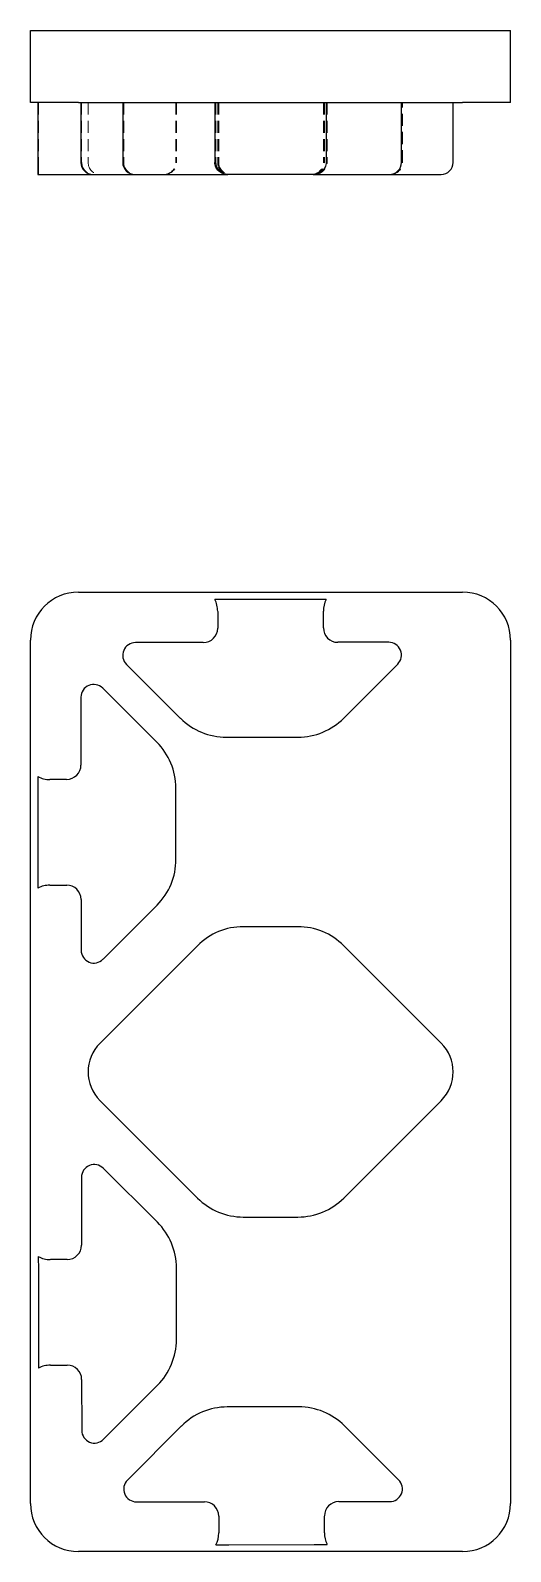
# Model space of a CAD drawing. Header units: millimetres. Extents: x 58 to 231, y 7 to 166.
# Drawn here: x 58 to 108, y 7 to 165.5 of the extents above.
import ezdxf

# ---------------------------------------------------------------- set-up
doc = ezdxf.new("R2010")
doc.units = ezdxf.units.MM
doc.linetypes.add('HIDDEN', pattern=[1.905, 1.27, -0.635])

msp = doc.modelspace()

# ---------------------------------------------------------------- linework, layer by layer
at = {"color": 7, "linetype": 'Continuous', "lineweight": 25}
for p, q in [((57.99, 158.04), (57.99, 165.55)), ((57.99, 165.55), (63, 165.55)), ((63, 165.55), (103, 165.55)), ((103, 165.55), (108.01, 165.55)), ((108.01, 158.04), (108.01, 165.55)), ((63, 158.04), (57.99, 158.04)), ((58.76, 158.04), (58.76, 151.79)), ((63, 158.04), (103, 158.04)), ((63.25, 158.04), (63.25, 151.79)), ((67.61, 158.04), (67.61, 151.79)), ((77.2, 158.04), (77.2, 151.79)), ((88.8, 158.04), (88.8, 151.79)), ((96.64, 151.79), (96.64, 158.04)), ((102.02, 151.79), (102.02, 158.04)), ((108.01, 158.04), (103, 158.04)), ((58.76, 150.54), (60.01, 150.54)), ((60.01, 150.54), (61.76, 150.54)), ((61.76, 150.54), (64.5, 150.54)), ((64.5, 150.54), (64.64, 150.54)), ((64.64, 150.54), (68.86, 150.54)), ((68.86, 150.54), (68.94, 150.54)), ((68.94, 150.54), (76, 150.54)), ((76, 150.54), (78.55, 150.54)), ((87.45, 150.54), (78.55, 150.54)), ((87.45, 150.54), (90.01, 150.54)), ((90.01, 150.54), (95.31, 150.54)), ((95.31, 150.54), (95.39, 150.54)), ((95.39, 150.54), (99.89, 150.54)), ((99.89, 150.54), (100.77, 150.54)), ((63, 107), (103, 107)), ((87.45, 106.25), (78.55, 106.25)), ((77.5, 105), (77.5, 103.25)), ((88.51, 103.27), (88.51, 105.02)), ((57.99, 12), (57.99, 102)), ((76, 101.75), (68.94, 101.74)), ((95.31, 101.77), (90.01, 101.77)), ((108.01, 102), (108.01, 12)), ((68, 99.47), (73.63, 93.84)), ((90.63, 93.86), (96.25, 99.5)), ((71.16, 91.36), (65.52, 96.99)), ((63.25, 96.04), (63.26, 88.98)), ((78.41, 91.87), (85.86, 91.88)), ((61.76, 87.47), (60.01, 87.47)), ((58.76, 86.42), (58.77, 77.51)), ((73.15, 79.15), (73.14, 86.59)), ((60.02, 76.47), (61.77, 76.47)), ((63.27, 74.97), (63.28, 69.67)), ((65.56, 68.73), (71.18, 74.37)), ((85.85, 72.13), (80.17, 72.13)), ((75.4, 70.15), (65.25, 60)), ((100.78, 60), (90.63, 70.15)), ((65.25, 53.99), (75.4, 43.84)), ((90.63, 43.84), (100.78, 53.99)), ((63.31, 46.01), (63.32, 38.94)), ((71.22, 41.33), (65.58, 46.95)), ((80.17, 41.86), (85.85, 41.86)), ((61.82, 37.44), (60.07, 37.44)), ((73.21, 29.11), (73.2, 36.56)), ((58.82, 36.39), (58.83, 27.48)), ((60.08, 26.43), (61.83, 26.43)), ((63.33, 24.93), (63.34, 19.64)), ((65.61, 18.7), (71.24, 24.33)), ((85.94, 22.08), (78.49, 22.07)), ((73.72, 20.09), (68.09, 14.46)), ((96.35, 14.49), (90.72, 20.11)), ((69.04, 12.18), (76.11, 12.19)), ((90.11, 12.21), (95.41, 12.21)), ((77.61, 10.69), (77.61, 8.94)), ((88.62, 8.95), (88.62, 10.7)), ((103, 7), (63, 7)), ((78.67, 7.7), (87.55, 7.75))]:
    msp.add_line(p, q, dxfattribs=at)
at = {"color": 7, "linetype": 'HIDDEN', "lineweight": 18}
for p, q in [((58.77, 158.04), (58.77, 151.79)), ((58.81, 158.04), (58.81, 151.79)), ((58.83, 158.04), (58.83, 151.79)), ((63.26, 158.04), (63.26, 151.79)), ((63.31, 158.04), (63.31, 151.79)), ((63.32, 158.04), (63.32, 151.79)), ((64, 158.04), (64, 151.79)), ((67.71, 158.04), (67.71, 151.79)), ((73.15, 158.04), (73.15, 151.79)), ((73.21, 158.04), (73.21, 151.79)), ((77.32, 158.04), (77.32, 151.79)), ((77.5, 158.04), (77.5, 151.79)), ((77.61, 158.04), (77.61, 151.79)), ((88.51, 158.04), (88.51, 151.79)), ((88.62, 158.04), (88.62, 151.79)), ((88.89, 158.04), (88.89, 151.79)), ((96.74, 151.79), (96.74, 158.04))]:
    msp.add_line(p, q, dxfattribs=at)
at = {"color": 7, "linetype": 'Continuous', "lineweight": 25}
for centre, radius, start, end in [((64.5, 151.79), 1.25, 180, 270), ((68.86, 151.79), 1.25, 180, 270), ((95.39, 151.79), 1.25, 270, 0), ((100.77, 151.79), 1.25, 270, 0), ((63, 102), 5, 90, 180), ((74.75, 105), 2.75, 0.0656, 27.0262), ((91.26, 105.02), 2.75, 153.4145, 180.0656), ((103, 102), 5, 0, 90), ((76, 103.25), 1.5, 270.0656, 0.0656), ((90.01, 103.27), 1.5, 180.0656, 270.0656), ((68.94, 100.41), 1.33, 90.0656, 225.0656), ((95.31, 100.44), 1.33, 315.0656, 90.0656), ((64.58, 96.05), 1.33, 45.0656, 180.0656), ((78.4, 98.63), 6.75, 225.0656, 270.0656), ((85.85, 98.63), 6.75, 270.0656, 315.0656), ((66.39, 86.58), 6.75, 0.0656, 45.0656), ((61.76, 88.98), 1.5, 270.0656, 0.0656), ((60.01, 90.22), 2.75, 243.0299, 270.0656), ((66.4, 79.14), 6.75, 315.0656, 0.0656), ((60.02, 73.71), 2.75, 90.0656, 117.1012), ((61.77, 74.97), 1.5, 0.0656, 90.0656), ((80.17, 65.38), 6.75, 90, 135), ((85.85, 65.38), 6.75, 45, 90), ((64.61, 69.67), 1.33, 180.0656, 315.0656), ((68.25, 57), 4.25, 135, 225), ((97.77, 57), 4.25, 315, 45), ((64.64, 46.01), 1.33, 45.0656, 180.0656), ((80.17, 48.62), 6.75, 225, 270), ((85.85, 48.62), 6.75, 270, 315), ((66.45, 36.55), 6.75, 0.0656, 45.0656), ((61.81, 38.94), 1.5, 270.0656, 0.0656), ((60.06, 40.19), 2.75, 243.0299, 270.0656), ((66.45, 29.1), 6.75, 315.0656, 0.0656), ((60.08, 23.68), 2.75, 90.0656, 117.1012), ((61.83, 24.93), 1.5, 0.0656, 90.0656), ((78.5, 15.32), 6.75, 90.0656, 135.0656), ((85.94, 15.33), 6.75, 45.0656, 90.0656), ((64.67, 19.64), 1.33, 180.0656, 315.0656), ((69.04, 13.51), 1.33, 135.0656, 270.0656), ((95.41, 13.54), 1.33, 270.0656, 45.0656), ((63, 12), 5, 180, 270), ((76.11, 10.69), 1.5, 0.0656, 90.0656), ((90.12, 10.71), 1.5, 90.0656, 180.0656), ((103, 12), 5, 270, 0), ((74.86, 8.94), 2.75, 333.2436, 0.0656), ((91.37, 8.96), 2.75, 180.0656, 205.8857)]:
    msp.add_arc(centre, radius, start, end, dxfattribs=at)
at = {"color": 7, "linetype": 'HIDDEN', "lineweight": 18}
for centre, start, end in [((64.51, 151.79), 180, 270), ((64.53, 151.79), 180, 270), ((64.53, 151.79), 180, 270), ((64.56, 151.79), 180, 270), ((64.57, 151.79), 180, 270), ((64.58, 151.79), 180, 270), ((64.59, 151.79), 180, 270), ((65.25, 151.79), 180, 270), ((68.96, 151.79), 180, 270), ((71.89, 151.79), 270, 0), ((71.9, 151.79), 270, 0), ((71.95, 151.79), 270, 0), ((71.96, 151.79), 270, 0), ((78.75, 151.79), 180, 270), ((78.75, 151.79), 180, 270), ((78.86, 151.79), 180, 270), ((78.86, 151.79), 180, 270), ((87.26, 151.79), 270, 0), ((87.26, 151.79), 270, 0), ((87.36, 151.79), 270, 0), ((87.37, 151.79), 270, 0), ((95.49, 151.79), 270, 360)]:
    msp.add_arc(centre, 1.25, start, end, dxfattribs=at)
at = {"color": 7, "linetype": 'Continuous', "lineweight": 25}
for points, knots in [([(58.76, 151.79), (58.76, 151.7), (58.76, 151.62), (58.76, 151.45), (58.76, 151.37), (58.76, 151.14), (58.76, 151.01), (58.76, 150.78), (58.76, 150.69), (58.76, 150.57), (58.76, 150.54), (58.76, 150.54)], [0, 0, 0, 0, 0.125, 0.125, 0.25, 0.25, 0.5, 0.5, 0.75, 0.75, 1, 1, 1, 1]), ([(78.55, 150.54), (78.38, 150.54), (78.21, 150.57), (77.89, 150.69), (77.75, 150.78), (77.55, 150.95), (77.5, 151.01), (77.39, 151.15), (77.35, 151.22), (77.24, 151.45), (77.2, 151.62), (77.2, 151.79)], [0, 0, 0, 0, 0.25, 0.25, 0.5, 0.5, 0.625, 0.625, 0.75, 0.75, 1, 1, 1, 1]), ([(88.8, 151.79), (88.8, 151.7), (88.79, 151.62), (88.75, 151.45), (88.72, 151.37), (88.61, 151.14), (88.51, 151.01), (88.26, 150.78), (88.11, 150.69), (87.79, 150.57), (87.62, 150.54), (87.45, 150.54)], [0, 0, 0, 0, 0.125, 0.125, 0.25, 0.25, 0.5, 0.5, 0.75, 0.75, 1, 1, 1, 1]), ([(78.55, 106.25), (78.38, 106.25), (78.21, 106.25), (77.89, 106.25), (77.75, 106.25), (77.55, 106.25), (77.5, 106.25), (77.39, 106.25), (77.35, 106.25), (77.24, 106.25), (77.2, 106.25), (77.2, 106.25)], [0, 0, 0, 0, 0.25, 0.25, 0.5, 0.5, 0.625, 0.625, 0.75, 0.75, 1, 1, 1, 1]), ([(88.8, 106.25), (88.8, 106.25), (88.79, 106.25), (88.75, 106.25), (88.72, 106.25), (88.61, 106.25), (88.51, 106.25), (88.26, 106.25), (88.11, 106.25), (87.79, 106.25), (87.62, 106.25), (87.45, 106.25)], [0, 0, 0, 0, 0.125, 0.125, 0.25, 0.25, 0.5, 0.5, 0.75, 0.75, 1, 1, 1, 1]), ([(58.76, 87.77), (58.76, 87.77), (58.76, 87.76), (58.76, 87.72), (58.76, 87.7), (58.76, 87.59), (58.76, 87.48), (58.76, 87.23), (58.76, 87.08), (58.76, 86.76), (58.76, 86.59), (58.76, 86.42)], [0, 0, 0, 0, 0.125, 0.125, 0.25, 0.25, 0.5, 0.5, 0.75, 0.75, 1, 1, 1, 1]), ([(58.77, 77.51), (58.77, 77.34), (58.77, 77.18), (58.77, 76.86), (58.77, 76.71), (58.77, 76.52), (58.77, 76.46), (58.77, 76.36), (58.77, 76.31), (58.77, 76.2), (58.77, 76.16), (58.77, 76.16)], [0, 0, 0, 0, 0.25, 0.25, 0.5, 0.5, 0.625, 0.625, 0.75, 0.75, 1, 1, 1, 1]), ([(58.81, 37.74), (58.81, 37.74), (58.81, 37.73), (58.81, 37.69), (58.81, 37.66), (58.81, 37.55), (58.81, 37.45), (58.81, 37.19), (58.82, 37.05), (58.82, 36.73), (58.82, 36.56), (58.82, 36.39)], [0, 0, 0, 0, 0.125, 0.125, 0.25, 0.25, 0.5, 0.5, 0.75, 0.75, 1, 1, 1, 1]), ([(58.83, 27.48), (58.83, 27.31), (58.83, 27.14), (58.83, 26.82), (58.83, 26.68), (58.83, 26.48), (58.83, 26.43), (58.83, 26.32), (58.83, 26.28), (58.83, 26.17), (58.83, 26.13), (58.83, 26.13)], [0, 0, 0, 0, 0.25, 0.25, 0.5, 0.5, 0.625, 0.625, 0.75, 0.75, 1, 1, 1, 1]), ([(77.32, 7.7), (77.32, 7.7), (77.32, 7.7), (77.36, 7.7), (77.39, 7.7), (77.5, 7.7), (77.61, 7.7), (77.86, 7.7), (78.01, 7.7), (78.33, 7.7), (78.49, 7.7), (78.67, 7.7)], [0, 0, 0, 0, 0.125, 0.125, 0.25, 0.25, 0.5, 0.5, 0.75, 0.75, 1, 1, 1, 1]), ([(87.55, 7.75), (87.72, 7.75), (87.89, 7.75), (88.21, 7.75), (88.35, 7.75), (88.54, 7.75), (88.6, 7.75), (88.7, 7.75), (88.75, 7.75), (88.85, 7.75), (88.89, 7.75), (88.89, 7.75)], [0, 0, 0, 0, 0.25, 0.25, 0.5, 0.5, 0.625, 0.625, 0.75, 0.75, 1, 1, 1, 1])]:
    msp.add_open_spline(points, degree=3, knots=knots, dxfattribs=at)
at = {"color": 7, "linetype": 'HIDDEN', "lineweight": 18}
for points, knots in [([(58.77, 150.54), (58.77, 150.54), (58.77, 150.57), (58.77, 150.69), (58.77, 150.78), (58.77, 150.95), (58.77, 151.01), (58.77, 151.15), (58.77, 151.22), (58.77, 151.45), (58.77, 151.62), (58.77, 151.79)], [0, 0, 0, 0, 0.25, 0.25, 0.5, 0.5, 0.625, 0.625, 0.75, 0.75, 1, 1, 1, 1]), ([(58.81, 151.79), (58.81, 151.7), (58.81, 151.62), (58.81, 151.45), (58.81, 151.37), (58.81, 151.14), (58.81, 151.01), (58.81, 150.78), (58.82, 150.69), (58.82, 150.57), (58.82, 150.54), (58.82, 150.54)], [0, 0, 0, 0, 0.125, 0.125, 0.25, 0.25, 0.5, 0.5, 0.75, 0.75, 1, 1, 1, 1]), ([(58.83, 150.54), (58.83, 150.54), (58.83, 150.57), (58.83, 150.69), (58.83, 150.78), (58.83, 150.95), (58.83, 151.01), (58.83, 151.15), (58.83, 151.22), (58.83, 151.45), (58.83, 151.62), (58.83, 151.79)], [0, 0, 0, 0, 0.25, 0.25, 0.5, 0.5, 0.625, 0.625, 0.75, 0.75, 1, 1, 1, 1]), ([(77.32, 151.79), (77.32, 151.7), (77.32, 151.62), (77.36, 151.45), (77.39, 151.37), (77.5, 151.14), (77.61, 151.01), (77.86, 150.78), (78.01, 150.69), (78.33, 150.57), (78.49, 150.54), (78.67, 150.54)], [0, 0, 0, 0, 0.125, 0.125, 0.25, 0.25, 0.5, 0.5, 0.75, 0.75, 1, 1, 1, 1]), ([(87.55, 150.54), (87.72, 150.54), (87.89, 150.57), (88.21, 150.69), (88.35, 150.78), (88.54, 150.95), (88.6, 151.01), (88.7, 151.15), (88.75, 151.22), (88.85, 151.45), (88.89, 151.62), (88.89, 151.79)], [0, 0, 0, 0, 0.25, 0.25, 0.5, 0.5, 0.625, 0.625, 0.75, 0.75, 1, 1, 1, 1])]:
    msp.add_open_spline(points, degree=3, knots=knots, dxfattribs=at)

doc.saveas('drawing.dxf')
